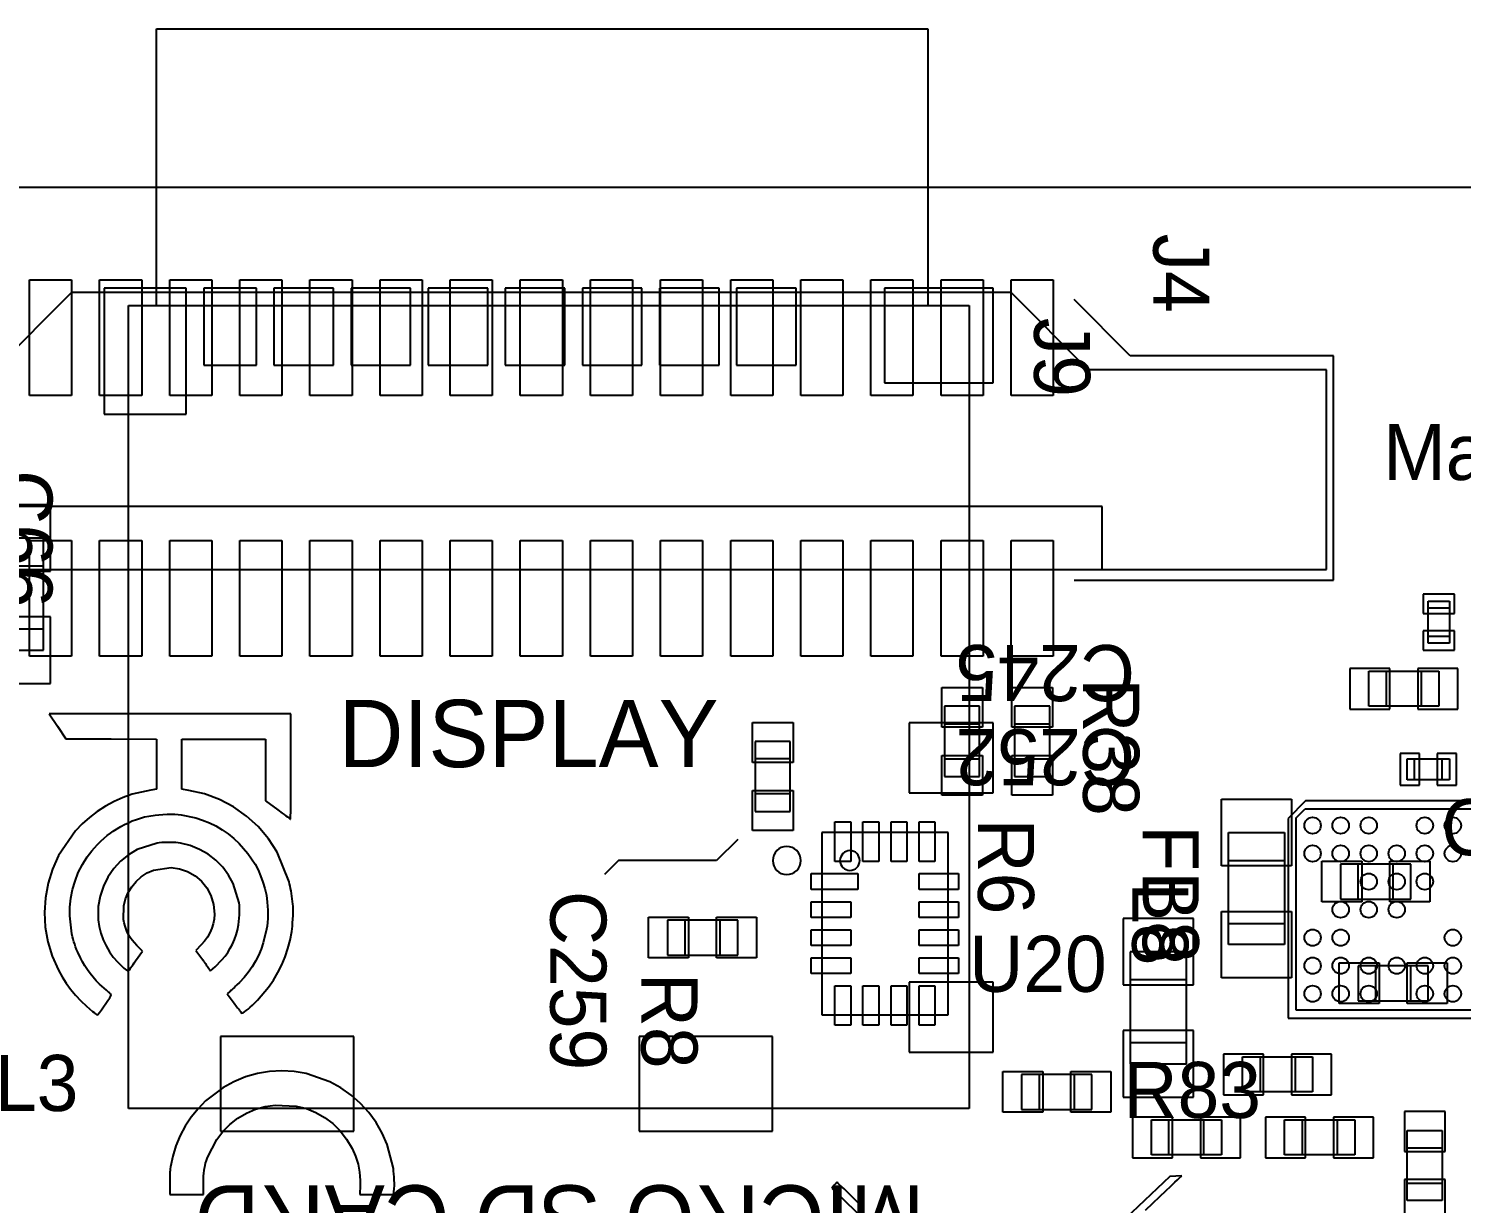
# Model space of a CAD drawing. Extents: x -395 to -66, y -1367 to -1153.
# Drawn here: x -133.49 to -113.05, y -1288.12 to -1271.36 of the extents above; entities that cross this region are included whole.
import ezdxf

# ---------------------------------------------------------------- set-up
doc = ezdxf.new("R2010")
doc.units = 0
for name, color, linetype in [('FAB_3$PI_PROJECTOR$RPI$BOA', 254, 'CONTINUOUS'), ('FAB_3$PI_PROJECTOR$RPI$PA0', 111, 'CONTINUOUS'), ('FAB_3$PI_PROJECTOR$RPI$PAR', 12, 'CONTINUOUS'), ('FAB_3$PI_PROJECTOR$RPI$PI0', 1, 'CONTINUOUS'), ('FAB_3$PI_PROJECTOR$RPI$PIN', 5, 'CONTINUOUS'), ('FAB_3$PI_PROJECTOR$RPI$SI0', 85, 'CONTINUOUS'), ('FAB_3$PI_PROJECTOR$RPI$SIL', 85, 'CONTINUOUS')]:
    doc.layers.add(name, color=color, linetype=linetype)

msp = doc.modelspace()

# ---------------------------------------------------------------- linework, layer by layer
at = {"layer": 'FAB_3$PI_PROJECTOR$RPI$BOA'}
msp.add_line((-101.176, -1273.63), (-151.176, -1273.63), dxfattribs=at)
at = {"layer": 'FAB_3$PI_PROJECTOR$RPI$PA0'}
for p, q in [((-132.876, -1275.13), (-134.026, -1276.28)), ((-119.476, -1275.13), (-132.876, -1275.13)), ((-118.376, -1276.23), (-119.476, -1275.13)), ((-114.976, -1276.23), (-118.376, -1276.23)), ((-114.976, -1279.08), (-114.976, -1276.23)), ((-118.176, -1278.18), (-134.176, -1278.18)), ((-118.176, -1279.08), (-118.176, -1278.18)), ((-137.376, -1279.08), (-114.976, -1279.08)), ((-119.926, -1281.03), (-120.426, -1281.03)), ((-120.426, -1281.03), (-120.426, -1282.03)), ((-119.926, -1282.03), (-119.926, -1281.03)), ((-118.926, -1281.03), (-119.426, -1281.03)), ((-119.426, -1281.03), (-119.426, -1282.03)), ((-118.926, -1282.03), (-118.926, -1281.03)), ((-120.426, -1281.28), (-119.926, -1281.28)), ((-119.426, -1281.28), (-118.926, -1281.28)), ((-122.626, -1281.53), (-123.126, -1281.53)), ((-123.126, -1281.53), (-123.126, -1282.53)), ((-122.626, -1282.53), (-122.626, -1281.53)), ((-122.626, -1281.78), (-123.126, -1281.78)), ((-120.426, -1281.78), (-119.926, -1281.78)), ((-119.426, -1281.78), (-118.926, -1281.78)), ((-120.426, -1282.03), (-119.926, -1282.03)), ((-119.426, -1282.03), (-118.926, -1282.03)), ((-122.626, -1282.28), (-123.126, -1282.28)), ((-123.126, -1282.53), (-122.626, -1282.53)), ((-120.376, -1282.83), (-122.176, -1282.83)), ((-122.176, -1282.83), (-122.176, -1285.43)), ((-120.376, -1285.43), (-120.376, -1282.83)), ((-116.376, -1284.43), (-116.376, -1282.83)), ((-116.376, -1282.83), (-115.576, -1282.83)), ((-115.576, -1282.83), (-115.576, -1284.43)), ((-116.376, -1283.23), (-115.576, -1283.23)), ((-113.776, -1283.28), (-114.776, -1283.28)), ((-114.776, -1283.28), (-114.776, -1283.78)), ((-114.526, -1283.78), (-114.526, -1283.28)), ((-114.026, -1283.78), (-114.026, -1283.28)), ((-113.776, -1283.78), (-113.776, -1283.28)), ((-114.776, -1283.78), (-113.776, -1283.78)), ((-124.376, -1284.08), (-124.376, -1284.58)), ((-123.376, -1284.08), (-124.376, -1284.08)), ((-124.126, -1284.58), (-124.126, -1284.08)), ((-123.626, -1284.58), (-123.626, -1284.08)), ((-123.376, -1284.58), (-123.376, -1284.08)), ((-116.376, -1284.13), (-115.576, -1284.13)), ((-115.576, -1284.43), (-116.376, -1284.43)), ((-124.376, -1284.58), (-123.376, -1284.58)), ((-113.526, -1284.73), (-114.526, -1284.73)), ((-114.526, -1284.73), (-114.526, -1285.23)), ((-114.276, -1285.23), (-114.276, -1284.73)), ((-113.776, -1285.23), (-113.776, -1284.73)), ((-113.526, -1285.23), (-113.526, -1284.73)), ((-114.526, -1285.23), (-113.526, -1285.23)), ((-122.176, -1285.43), (-120.376, -1285.43)), ((-118.326, -1286.28), (-119.326, -1286.28)), ((-119.326, -1286.28), (-119.326, -1286.78)), ((-119.076, -1286.28), (-119.076, -1286.78)), ((-118.576, -1286.28), (-118.576, -1286.78)), ((-118.326, -1286.78), (-118.326, -1286.28)), ((-119.326, -1286.78), (-118.326, -1286.78))]:
    msp.add_line(p, q, dxfattribs=at)
for start, end in [(90, 270), (270, 90)]:
    msp.add_arc((-121.776, -1283.23), 0.141, start, end, dxfattribs=at)
at = {"layer": 'FAB_3$PI_PROJECTOR$RPI$PAR'}
for p, q in [((-131.666, -1275.315), (-131.666, -1271.365)), ((-131.666, -1271.365), (-120.666, -1271.365)), ((-120.666, -1271.365), (-120.666, -1275.315)), ((-132.066, -1275.315), (-120.076, -1275.315)), ((-132.066, -1286.765), (-132.066, -1275.315)), ((-120.076, -1275.315), (-120.076, -1286.765)), ((-133.276, -1278.63), (-134.076, -1278.63)), ((-133.276, -1280.23), (-133.276, -1278.63)), ((-133.276, -1279.03), (-134.076, -1279.03)), ((-113.526, -1280.13), (-113.526, -1279.53)), ((-113.526, -1279.53), (-113.226, -1279.53)), ((-113.226, -1279.53), (-113.226, -1280.13)), ((-113.226, -1279.63), (-113.526, -1279.63)), ((-133.276, -1279.93), (-134.076, -1279.93)), ((-113.526, -1280.03), (-113.226, -1280.03)), ((-113.226, -1280.13), (-113.526, -1280.13)), ((-134.076, -1280.23), (-133.276, -1280.23)), ((-114.376, -1281.03), (-114.376, -1280.53)), ((-114.376, -1280.53), (-113.376, -1280.53)), ((-114.126, -1280.53), (-114.126, -1281.03)), ((-113.626, -1280.53), (-113.626, -1281.03)), ((-113.376, -1280.53), (-113.376, -1281.03)), ((-113.376, -1281.03), (-114.376, -1281.03)), ((-113.826, -1282.08), (-113.826, -1281.78)), ((-113.826, -1281.78), (-113.226, -1281.78)), ((-113.726, -1281.78), (-113.726, -1282.08)), ((-113.326, -1282.08), (-113.326, -1281.78)), ((-113.226, -1281.78), (-113.226, -1282.08)), ((-113.226, -1282.08), (-113.826, -1282.08)), ((-115.411, -1282.621), (-115.284, -1282.495)), ((-115.411, -1285.365), (-115.411, -1282.621)), ((-115.284, -1282.495), (-110.541, -1282.495)), ((-117.776, -1284.53), (-117.776, -1286.13)), ((-116.976, -1284.53), (-117.776, -1284.53)), ((-116.976, -1286.13), (-116.976, -1284.53)), ((-116.976, -1284.93), (-117.776, -1284.93)), ((-110.541, -1285.365), (-115.411, -1285.365)), ((-116.976, -1285.83), (-117.776, -1285.83)), ((-116.176, -1286.53), (-116.176, -1286.03)), ((-116.176, -1286.03), (-115.176, -1286.03)), ((-115.926, -1286.03), (-115.926, -1286.53)), ((-115.426, -1286.03), (-115.426, -1286.53)), ((-115.176, -1286.03), (-115.176, -1286.53)), ((-117.776, -1286.13), (-116.976, -1286.13)), ((-115.176, -1286.53), (-116.176, -1286.53)), ((-120.076, -1286.765), (-132.066, -1286.765)), ((-117.476, -1287.43), (-117.476, -1286.93)), ((-117.476, -1286.93), (-116.476, -1286.93)), ((-117.226, -1287.43), (-117.226, -1286.93)), ((-116.726, -1287.43), (-116.726, -1286.93)), ((-116.476, -1286.93), (-116.476, -1287.43)), ((-115.576, -1287.43), (-115.576, -1286.93)), ((-115.576, -1286.93), (-114.576, -1286.93)), ((-115.326, -1286.93), (-115.326, -1287.43)), ((-114.826, -1286.93), (-114.826, -1287.43)), ((-114.576, -1286.93), (-114.576, -1287.43)), ((-113.826, -1287.08), (-113.326, -1287.08)), ((-113.826, -1288.08), (-113.826, -1287.08)), ((-113.326, -1287.08), (-113.326, -1288.08)), ((-116.476, -1287.43), (-117.476, -1287.43)), ((-114.576, -1287.43), (-115.576, -1287.43)), ((-113.826, -1287.33), (-113.326, -1287.33)), ((-113.826, -1287.83), (-113.326, -1287.83)), ((-113.326, -1288.08), (-113.826, -1288.08))]:
    msp.add_line(p, q, dxfattribs=at)
at = {"layer": 'FAB_3$PI_PROJECTOR$RPI$PI0'}
for p, q in [((-133.476, -1276.595), (-133.476, -1274.945)), ((-133.476, -1274.945), (-132.876, -1274.945)), ((-132.876, -1274.945), (-132.876, -1276.595)), ((-132.476, -1276.595), (-132.476, -1274.945)), ((-132.476, -1274.945), (-131.876, -1274.945)), ((-131.876, -1274.945), (-131.876, -1276.595)), ((-131.476, -1276.595), (-131.476, -1274.945)), ((-131.476, -1274.945), (-130.876, -1274.945)), ((-130.876, -1274.945), (-130.876, -1276.595)), ((-130.476, -1276.595), (-130.476, -1274.945)), ((-130.476, -1274.945), (-129.876, -1274.945)), ((-129.876, -1274.945), (-129.876, -1276.595)), ((-129.476, -1276.595), (-129.476, -1274.945)), ((-129.476, -1274.945), (-128.876, -1274.945)), ((-128.876, -1274.945), (-128.876, -1276.595)), ((-128.476, -1276.595), (-128.476, -1274.945)), ((-128.476, -1274.945), (-127.876, -1274.945)), ((-127.876, -1274.945), (-127.876, -1276.595)), ((-127.476, -1276.595), (-127.476, -1274.945)), ((-127.476, -1274.945), (-126.876, -1274.945)), ((-126.876, -1274.945), (-126.876, -1276.595)), ((-126.476, -1276.595), (-126.476, -1274.945)), ((-126.476, -1274.945), (-125.876, -1274.945)), ((-125.876, -1274.945), (-125.876, -1276.595)), ((-125.476, -1276.595), (-125.476, -1274.945)), ((-125.476, -1274.945), (-124.876, -1274.945)), ((-124.876, -1274.945), (-124.876, -1276.595)), ((-124.476, -1276.595), (-124.476, -1274.945)), ((-124.476, -1274.945), (-123.876, -1274.945)), ((-123.876, -1274.945), (-123.876, -1276.595)), ((-123.476, -1276.595), (-123.476, -1274.945)), ((-123.476, -1274.945), (-122.876, -1274.945)), ((-122.876, -1274.945), (-122.876, -1276.595)), ((-122.476, -1276.595), (-122.476, -1274.945)), ((-122.476, -1274.945), (-121.876, -1274.945)), ((-121.876, -1274.945), (-121.876, -1276.595)), ((-121.476, -1276.595), (-121.476, -1274.945)), ((-121.476, -1274.945), (-120.876, -1274.945)), ((-120.876, -1274.945), (-120.876, -1276.595)), ((-120.476, -1276.595), (-120.476, -1274.945)), ((-120.476, -1274.945), (-119.876, -1274.945)), ((-119.876, -1274.945), (-119.876, -1276.595)), ((-119.476, -1276.595), (-119.476, -1274.945)), ((-119.476, -1274.945), (-118.876, -1274.945)), ((-118.876, -1274.945), (-118.876, -1276.595)), ((-132.876, -1276.595), (-133.476, -1276.595)), ((-131.876, -1276.595), (-132.476, -1276.595)), ((-130.876, -1276.595), (-131.476, -1276.595)), ((-129.876, -1276.595), (-130.476, -1276.595)), ((-128.876, -1276.595), (-129.476, -1276.595)), ((-127.876, -1276.595), (-128.476, -1276.595)), ((-126.876, -1276.595), (-127.476, -1276.595)), ((-125.876, -1276.595), (-126.476, -1276.595)), ((-124.876, -1276.595), (-125.476, -1276.595)), ((-123.876, -1276.595), (-124.476, -1276.595)), ((-122.876, -1276.595), (-123.476, -1276.595)), ((-121.876, -1276.595), (-122.476, -1276.595)), ((-120.876, -1276.595), (-121.476, -1276.595)), ((-119.876, -1276.595), (-120.476, -1276.595)), ((-118.876, -1276.595), (-119.476, -1276.595)), ((-133.476, -1280.315), (-133.476, -1278.665)), ((-133.476, -1278.665), (-132.876, -1278.665)), ((-132.876, -1278.665), (-132.876, -1280.315)), ((-132.476, -1280.315), (-132.476, -1278.665)), ((-132.476, -1278.665), (-131.876, -1278.665)), ((-131.876, -1278.665), (-131.876, -1280.315)), ((-131.476, -1280.315), (-131.476, -1278.665)), ((-131.476, -1278.665), (-130.876, -1278.665)), ((-130.876, -1278.665), (-130.876, -1280.315)), ((-130.476, -1280.315), (-130.476, -1278.665)), ((-130.476, -1278.665), (-129.876, -1278.665)), ((-129.876, -1278.665), (-129.876, -1280.315)), ((-129.476, -1280.315), (-129.476, -1278.665)), ((-129.476, -1278.665), (-128.876, -1278.665)), ((-128.876, -1278.665), (-128.876, -1280.315)), ((-128.476, -1280.315), (-128.476, -1278.665)), ((-128.476, -1278.665), (-127.876, -1278.665)), ((-127.876, -1278.665), (-127.876, -1280.315)), ((-127.476, -1280.315), (-127.476, -1278.665)), ((-127.476, -1278.665), (-126.876, -1278.665)), ((-126.876, -1278.665), (-126.876, -1280.315)), ((-126.476, -1280.315), (-126.476, -1278.665)), ((-126.476, -1278.665), (-125.876, -1278.665)), ((-125.876, -1278.665), (-125.876, -1280.315)), ((-125.476, -1280.315), (-125.476, -1278.665)), ((-125.476, -1278.665), (-124.876, -1278.665)), ((-124.876, -1278.665), (-124.876, -1280.315)), ((-124.476, -1280.315), (-124.476, -1278.665)), ((-124.476, -1278.665), (-123.876, -1278.665)), ((-123.876, -1278.665), (-123.876, -1280.315)), ((-123.476, -1280.315), (-123.476, -1278.665)), ((-123.476, -1278.665), (-122.876, -1278.665)), ((-122.876, -1278.665), (-122.876, -1280.315)), ((-122.476, -1280.315), (-122.476, -1278.665)), ((-122.476, -1278.665), (-121.876, -1278.665)), ((-121.876, -1278.665), (-121.876, -1280.315)), ((-121.476, -1280.315), (-121.476, -1278.665)), ((-121.476, -1278.665), (-120.876, -1278.665)), ((-120.876, -1278.665), (-120.876, -1280.315)), ((-120.476, -1280.315), (-120.476, -1278.665)), ((-120.476, -1278.665), (-119.876, -1278.665)), ((-119.876, -1278.665), (-119.876, -1280.315)), ((-119.476, -1280.315), (-119.476, -1278.665)), ((-119.476, -1278.665), (-118.876, -1278.665)), ((-118.876, -1278.665), (-118.876, -1280.315)), ((-132.876, -1280.315), (-133.476, -1280.315)), ((-131.876, -1280.315), (-132.476, -1280.315)), ((-130.876, -1280.315), (-131.476, -1280.315)), ((-129.876, -1280.315), (-130.476, -1280.315)), ((-128.876, -1280.315), (-129.476, -1280.315)), ((-127.876, -1280.315), (-128.476, -1280.315)), ((-126.876, -1280.315), (-127.476, -1280.315)), ((-125.876, -1280.315), (-126.476, -1280.315)), ((-124.876, -1280.315), (-125.476, -1280.315)), ((-123.876, -1280.315), (-124.476, -1280.315)), ((-122.876, -1280.315), (-123.476, -1280.315)), ((-121.876, -1280.315), (-122.476, -1280.315)), ((-120.876, -1280.315), (-121.476, -1280.315)), ((-119.876, -1280.315), (-120.476, -1280.315)), ((-118.876, -1280.315), (-119.476, -1280.315)), ((-120.466, -1280.76), (-119.886, -1280.76)), ((-120.466, -1281.33), (-120.466, -1280.76)), ((-119.886, -1280.76), (-119.886, -1281.33)), ((-119.466, -1280.76), (-118.886, -1280.76)), ((-119.466, -1281.33), (-119.466, -1280.76)), ((-118.886, -1280.76), (-118.886, -1281.33)), ((-123.166, -1281.26), (-122.586, -1281.26)), ((-123.166, -1281.83), (-123.166, -1281.26)), ((-122.586, -1281.26), (-122.586, -1281.83)), ((-119.886, -1281.33), (-120.466, -1281.33)), ((-118.886, -1281.33), (-119.466, -1281.33)), ((-120.466, -1281.73), (-119.886, -1281.73)), ((-120.466, -1282.3), (-120.466, -1281.73)), ((-119.886, -1281.73), (-119.886, -1282.3)), ((-119.466, -1281.73), (-118.886, -1281.73)), ((-119.466, -1282.3), (-119.466, -1281.73)), ((-118.886, -1281.73), (-118.886, -1282.3)), ((-122.586, -1281.83), (-123.166, -1281.83)), ((-123.166, -1282.23), (-122.586, -1282.23)), ((-123.166, -1282.8), (-123.166, -1282.23)), ((-122.586, -1282.23), (-122.586, -1282.8)), ((-119.886, -1282.3), (-120.466, -1282.3)), ((-118.886, -1282.3), (-119.466, -1282.3)), ((-116.476, -1282.355), (-115.476, -1282.355)), ((-116.476, -1283.305), (-116.476, -1282.355)), ((-115.476, -1282.355), (-115.476, -1283.305)), ((-122.586, -1282.8), (-123.166, -1282.8)), ((-121.989, -1283.243), (-121.989, -1282.68)), ((-121.989, -1282.68), (-121.764, -1282.68)), ((-121.764, -1282.68), (-121.764, -1283.243)), ((-121.589, -1283.243), (-121.589, -1282.68)), ((-121.589, -1282.68), (-121.364, -1282.68)), ((-121.364, -1282.68), (-121.364, -1283.243)), ((-121.189, -1283.243), (-121.189, -1282.68)), ((-121.189, -1282.68), (-120.964, -1282.68)), ((-120.964, -1282.68), (-120.964, -1283.243)), ((-120.789, -1283.243), (-120.789, -1282.68)), ((-120.789, -1282.68), (-120.564, -1282.68)), ((-120.564, -1282.68), (-120.564, -1283.243)), ((-122.326, -1283.642), (-122.326, -1283.417)), ((-122.326, -1283.417), (-121.663, -1283.417)), ((-121.764, -1283.243), (-121.989, -1283.243)), ((-121.663, -1283.417), (-121.663, -1283.642)), ((-121.364, -1283.243), (-121.589, -1283.243)), ((-120.964, -1283.243), (-121.189, -1283.243)), ((-120.564, -1283.243), (-120.789, -1283.243)), ((-120.789, -1283.642), (-120.789, -1283.417)), ((-120.789, -1283.417), (-120.226, -1283.417)), ((-120.226, -1283.417), (-120.226, -1283.642)), ((-115.476, -1283.305), (-116.476, -1283.305)), ((-115.046, -1283.82), (-115.046, -1283.24)), ((-115.046, -1283.24), (-114.476, -1283.24)), ((-114.476, -1283.24), (-114.476, -1283.82)), ((-114.076, -1283.82), (-114.076, -1283.24)), ((-114.076, -1283.24), (-113.506, -1283.24)), ((-113.506, -1283.24), (-113.506, -1283.82)), ((-121.663, -1283.642), (-122.326, -1283.642)), ((-120.226, -1283.642), (-120.789, -1283.642)), ((-122.326, -1284.042), (-122.326, -1283.817)), ((-122.326, -1283.817), (-121.763, -1283.817)), ((-121.763, -1283.817), (-121.763, -1284.042)), ((-120.789, -1284.042), (-120.789, -1283.817)), ((-120.789, -1283.817), (-120.226, -1283.817)), ((-120.226, -1283.817), (-120.226, -1284.042)), ((-114.476, -1283.82), (-115.046, -1283.82)), ((-113.506, -1283.82), (-114.076, -1283.82)), ((-124.646, -1284.62), (-124.646, -1284.04)), ((-124.646, -1284.04), (-124.076, -1284.04)), ((-124.076, -1284.04), (-124.076, -1284.62)), ((-123.676, -1284.62), (-123.676, -1284.04)), ((-123.676, -1284.04), (-123.106, -1284.04)), ((-123.106, -1284.04), (-123.106, -1284.62)), ((-121.763, -1284.042), (-122.326, -1284.042)), ((-120.226, -1284.042), (-120.789, -1284.042)), ((-116.476, -1283.955), (-115.476, -1283.955)), ((-116.476, -1284.905), (-116.476, -1283.955)), ((-115.476, -1283.955), (-115.476, -1284.905)), ((-122.326, -1284.442), (-122.326, -1284.217)), ((-122.326, -1284.217), (-121.763, -1284.217)), ((-121.763, -1284.217), (-121.763, -1284.442)), ((-120.789, -1284.442), (-120.789, -1284.217)), ((-120.789, -1284.217), (-120.226, -1284.217)), ((-120.226, -1284.217), (-120.226, -1284.442)), ((-121.763, -1284.442), (-122.326, -1284.442)), ((-120.226, -1284.442), (-120.789, -1284.442)), ((-124.076, -1284.62), (-124.646, -1284.62)), ((-123.106, -1284.62), (-123.676, -1284.62)), ((-122.326, -1284.842), (-122.326, -1284.617)), ((-122.326, -1284.617), (-121.763, -1284.617)), ((-121.763, -1284.617), (-121.763, -1284.842)), ((-120.789, -1284.842), (-120.789, -1284.617)), ((-120.789, -1284.617), (-120.226, -1284.617)), ((-120.226, -1284.617), (-120.226, -1284.842)), ((-121.763, -1284.842), (-122.326, -1284.842)), ((-120.226, -1284.842), (-120.789, -1284.842)), ((-114.796, -1285.27), (-114.796, -1284.69)), ((-114.796, -1284.69), (-114.226, -1284.69)), ((-114.226, -1284.69), (-114.226, -1285.27)), ((-113.826, -1285.27), (-113.826, -1284.69)), ((-113.826, -1284.69), (-113.256, -1284.69)), ((-113.256, -1284.69), (-113.256, -1285.27)), ((-121.989, -1285.58), (-121.989, -1285.017)), ((-121.989, -1285.017), (-121.764, -1285.017)), ((-121.764, -1285.017), (-121.764, -1285.58)), ((-121.589, -1285.58), (-121.589, -1285.017)), ((-121.589, -1285.017), (-121.364, -1285.017)), ((-121.364, -1285.017), (-121.364, -1285.58)), ((-121.189, -1285.58), (-121.189, -1285.017)), ((-121.189, -1285.017), (-120.964, -1285.017)), ((-120.964, -1285.017), (-120.964, -1285.58)), ((-120.789, -1285.58), (-120.789, -1285.017)), ((-120.789, -1285.017), (-120.564, -1285.017)), ((-120.564, -1285.017), (-120.564, -1285.58)), ((-115.476, -1284.905), (-116.476, -1284.905)), ((-114.226, -1285.27), (-114.796, -1285.27)), ((-113.256, -1285.27), (-113.826, -1285.27)), ((-121.764, -1285.58), (-121.989, -1285.58)), ((-121.364, -1285.58), (-121.589, -1285.58)), ((-120.964, -1285.58), (-121.189, -1285.58)), ((-120.564, -1285.58), (-120.789, -1285.58)), ((-119.596, -1286.82), (-119.596, -1286.24)), ((-119.596, -1286.24), (-119.026, -1286.24)), ((-119.026, -1286.24), (-119.026, -1286.82)), ((-118.626, -1286.82), (-118.626, -1286.24)), ((-118.626, -1286.24), (-118.056, -1286.24)), ((-118.056, -1286.24), (-118.056, -1286.82)), ((-119.026, -1286.82), (-119.596, -1286.82)), ((-118.056, -1286.82), (-118.626, -1286.82))]:
    msp.add_line(p, q, dxfattribs=at)
at = {"layer": 'FAB_3$PI_PROJECTOR$RPI$PIN'}
for p, q in [((-132.411, -1275.065), (-132.411, -1276.865)), ((-131.241, -1275.065), (-132.411, -1275.065)), ((-131.241, -1276.865), (-131.241, -1275.065)), ((-130.991, -1275.065), (-130.991, -1276.165)), ((-130.241, -1275.065), (-130.991, -1275.065)), ((-130.241, -1276.165), (-130.241, -1275.065)), ((-129.991, -1275.065), (-129.991, -1276.165)), ((-129.141, -1275.065), (-129.991, -1275.065)), ((-129.141, -1276.165), (-129.141, -1275.065)), ((-128.891, -1275.065), (-128.891, -1276.165)), ((-128.041, -1275.065), (-128.891, -1275.065)), ((-128.041, -1276.165), (-128.041, -1275.065)), ((-127.791, -1275.065), (-127.791, -1276.165)), ((-126.941, -1275.065), (-127.791, -1275.065)), ((-126.941, -1276.165), (-126.941, -1275.065)), ((-126.691, -1275.065), (-126.691, -1276.165)), ((-125.841, -1275.065), (-126.691, -1275.065)), ((-125.841, -1276.165), (-125.841, -1275.065)), ((-125.591, -1275.065), (-125.591, -1276.165)), ((-124.741, -1275.065), (-125.591, -1275.065)), ((-124.741, -1276.165), (-124.741, -1275.065)), ((-124.491, -1275.065), (-124.491, -1276.165)), ((-123.641, -1275.065), (-124.491, -1275.065)), ((-123.641, -1276.165), (-123.641, -1275.065)), ((-123.391, -1275.065), (-123.391, -1276.165)), ((-122.541, -1275.065), (-123.391, -1275.065)), ((-122.541, -1276.165), (-122.541, -1275.065)), ((-121.281, -1275.065), (-121.281, -1276.415)), ((-119.731, -1275.065), (-121.281, -1275.065)), ((-119.731, -1276.415), (-119.731, -1275.065)), ((-130.991, -1276.165), (-130.241, -1276.165)), ((-129.991, -1276.165), (-129.141, -1276.165)), ((-128.891, -1276.165), (-128.041, -1276.165)), ((-127.791, -1276.165), (-126.941, -1276.165)), ((-126.691, -1276.165), (-125.841, -1276.165)), ((-125.591, -1276.165), (-124.741, -1276.165)), ((-124.491, -1276.165), (-123.641, -1276.165)), ((-123.391, -1276.165), (-122.541, -1276.165)), ((-121.281, -1276.415), (-119.731, -1276.415)), ((-132.411, -1276.865), (-131.241, -1276.865)), ((-133.176, -1278.155), (-134.176, -1278.155)), ((-133.176, -1279.105), (-133.176, -1278.155)), ((-134.176, -1279.105), (-133.176, -1279.105)), ((-113.151, -1279.43), (-113.601, -1279.43)), ((-113.601, -1279.43), (-113.601, -1279.705)), ((-113.151, -1279.705), (-113.151, -1279.43)), ((-133.176, -1279.755), (-134.176, -1279.755)), ((-133.176, -1280.705), (-133.176, -1279.755)), ((-113.601, -1279.705), (-113.151, -1279.705)), ((-113.151, -1279.955), (-113.601, -1279.955)), ((-113.601, -1279.955), (-113.601, -1280.23)), ((-113.151, -1280.23), (-113.151, -1279.955)), ((-113.601, -1280.23), (-113.151, -1280.23)), ((-114.076, -1280.49), (-114.646, -1280.49)), ((-114.646, -1280.49), (-114.646, -1281.07)), ((-114.076, -1281.07), (-114.076, -1280.49)), ((-113.106, -1280.49), (-113.676, -1280.49)), ((-113.676, -1280.49), (-113.676, -1281.07)), ((-113.106, -1281.07), (-113.106, -1280.49)), ((-134.176, -1280.705), (-133.176, -1280.705)), ((-114.646, -1281.07), (-114.076, -1281.07)), ((-113.676, -1281.07), (-113.106, -1281.07)), ((-120.931, -1281.265), (-120.931, -1282.265)), ((-119.731, -1281.265), (-120.931, -1281.265)), ((-119.731, -1282.265), (-119.731, -1281.265)), ((-113.926, -1281.705), (-113.926, -1282.155)), ((-113.651, -1281.705), (-113.926, -1281.705)), ((-113.651, -1282.155), (-113.651, -1281.705)), ((-113.126, -1281.705), (-113.401, -1281.705)), ((-113.401, -1281.705), (-113.401, -1282.155)), ((-113.126, -1282.155), (-113.126, -1281.705)), ((-113.926, -1282.155), (-113.651, -1282.155)), ((-113.401, -1282.155), (-113.126, -1282.155)), ((-120.931, -1282.265), (-119.731, -1282.265)), ((-116.876, -1284.055), (-117.876, -1284.055)), ((-117.876, -1284.055), (-117.876, -1285.005)), ((-116.876, -1285.005), (-116.876, -1284.055)), ((-120.931, -1284.965), (-120.931, -1285.965)), ((-119.731, -1284.965), (-120.931, -1284.965)), ((-119.731, -1285.965), (-119.731, -1284.965)), ((-117.876, -1285.005), (-116.876, -1285.005)), ((-116.876, -1285.655), (-117.876, -1285.655)), ((-117.876, -1285.655), (-117.876, -1286.605)), ((-116.876, -1286.605), (-116.876, -1285.655)), ((-130.751, -1285.74), (-130.751, -1287.09)), ((-128.851, -1285.74), (-130.751, -1285.74)), ((-128.851, -1287.09), (-128.851, -1285.74)), ((-124.781, -1285.74), (-124.781, -1287.09)), ((-122.881, -1285.74), (-124.781, -1285.74)), ((-122.881, -1287.09), (-122.881, -1285.74)), ((-120.931, -1285.965), (-119.731, -1285.965)), ((-115.876, -1285.99), (-116.446, -1285.99)), ((-116.446, -1285.99), (-116.446, -1286.57)), ((-115.876, -1286.57), (-115.876, -1285.99)), ((-114.906, -1285.99), (-115.476, -1285.99)), ((-115.476, -1285.99), (-115.476, -1286.57)), ((-114.906, -1286.57), (-114.906, -1285.99)), ((-117.876, -1286.605), (-116.876, -1286.605)), ((-116.446, -1286.57), (-115.876, -1286.57)), ((-115.476, -1286.57), (-114.906, -1286.57)), ((-117.746, -1286.89), (-117.746, -1287.47)), ((-117.176, -1286.89), (-117.746, -1286.89)), ((-117.176, -1287.47), (-117.176, -1286.89)), ((-116.776, -1286.89), (-116.776, -1287.47)), ((-116.206, -1286.89), (-116.776, -1286.89)), ((-116.206, -1287.47), (-116.206, -1286.89)), ((-115.276, -1286.89), (-115.846, -1286.89)), ((-115.846, -1286.89), (-115.846, -1287.47)), ((-115.276, -1287.47), (-115.276, -1286.89)), ((-114.306, -1286.89), (-114.876, -1286.89)), ((-114.876, -1286.89), (-114.876, -1287.47)), ((-114.306, -1287.47), (-114.306, -1286.89)), ((-113.286, -1286.81), (-113.866, -1286.81)), ((-113.866, -1286.81), (-113.866, -1287.38)), ((-113.286, -1287.38), (-113.286, -1286.81)), ((-130.751, -1287.09), (-128.851, -1287.09)), ((-124.781, -1287.09), (-122.881, -1287.09)), ((-117.746, -1287.47), (-117.176, -1287.47)), ((-116.776, -1287.47), (-116.206, -1287.47)), ((-115.846, -1287.47), (-115.276, -1287.47)), ((-114.876, -1287.47), (-114.306, -1287.47)), ((-113.866, -1287.38), (-113.286, -1287.38)), ((-113.286, -1287.78), (-113.866, -1287.78)), ((-113.866, -1287.78), (-113.866, -1288.35)), ((-113.286, -1288.35), (-113.286, -1287.78))]:
    msp.add_line(p, q, dxfattribs=at)
for centre in [(-115.176, -1282.73), (-114.776, -1282.73), (-114.376, -1282.73), (-113.576, -1282.73), (-113.176, -1282.73), (-115.176, -1283.13), (-114.776, -1283.13), (-114.376, -1283.13), (-113.976, -1283.13), (-113.576, -1283.13), (-113.176, -1283.13), (-114.376, -1283.53), (-113.976, -1283.53), (-113.576, -1283.53), (-114.776, -1283.93), (-114.376, -1283.93), (-113.976, -1283.93), (-115.176, -1284.33), (-114.776, -1284.33), (-113.176, -1284.33), (-115.176, -1284.73), (-114.776, -1284.73), (-114.376, -1284.73), (-113.976, -1284.73), (-113.576, -1284.73), (-113.176, -1284.73), (-115.176, -1285.13), (-114.776, -1285.13), (-114.376, -1285.13), (-113.576, -1285.13), (-113.176, -1285.13)]:
    msp.add_circle(centre, 0.117, dxfattribs=at)
at = {"layer": 'FAB_3$PI_PROJECTOR$RPI$SI0'}
for p, q in [((-117.776, -1276.03), (-118.576, -1275.23)), ((-114.876, -1276.03), (-117.776, -1276.03)), ((-114.876, -1279.23), (-114.876, -1276.03)), ((-118.576, -1279.23), (-114.876, -1279.23)), ((-129.749, -1281.138), (-133.197, -1281.138)), ((-133.197, -1281.138), (-133.076, -1281.315)), ((-129.749, -1282.024), (-129.749, -1281.138)), ((-133.076, -1281.315), (-132.956, -1281.493)), ((-132.956, -1281.493), (-132.311, -1281.496)), ((-132.311, -1281.496), (-131.666, -1281.498)), ((-131.666, -1281.498), (-131.666, -1282.214)), ((-131.306, -1282.214), (-131.306, -1281.498)), ((-131.306, -1281.498), (-130.109, -1281.498)), ((-130.109, -1281.498), (-130.109, -1282.378)), ((-131.666, -1282.214), (-131.747, -1282.225)), ((-131.206, -1282.229), (-131.306, -1282.214)), ((-129.75, -1282.151), (-129.749, -1282.024)), ((-129.75, -1282.267), (-129.75, -1282.151)), ((-132.268, -1282.388), (-132.391, -1282.455)), ((-132.14, -1282.331), (-132.268, -1282.388)), ((-132.01, -1282.284), (-132.14, -1282.331)), ((-131.747, -1282.225), (-132.01, -1282.284)), ((-130.981, -1282.28), (-131.206, -1282.229)), ((-130.768, -1282.36), (-130.981, -1282.28)), ((-130.567, -1282.465), (-130.768, -1282.36)), ((-130.109, -1282.378), (-129.934, -1282.509)), ((-129.751, -1282.463), (-129.75, -1282.372)), ((-129.75, -1282.372), (-129.75, -1282.267)), ((-132.621, -1282.615), (-132.725, -1282.707)), ((-132.51, -1282.531), (-132.621, -1282.615)), ((-132.391, -1282.455), (-132.51, -1282.531)), ((-131.952, -1282.644), (-131.894, -1282.625)), ((-131.894, -1282.625), (-131.835, -1282.609)), ((-131.835, -1282.609), (-131.775, -1282.595)), ((-131.775, -1282.595), (-131.685, -1282.581)), ((-131.685, -1282.581), (-131.631, -1282.576)), ((-131.631, -1282.576), (-131.574, -1282.572)), ((-131.574, -1282.572), (-131.515, -1282.57)), ((-131.515, -1282.57), (-131.458, -1282.569)), ((-131.458, -1282.569), (-131.403, -1282.57)), ((-131.403, -1282.57), (-131.354, -1282.572)), ((-131.354, -1282.572), (-131.312, -1282.577)), ((-131.312, -1282.577), (-131.106, -1282.62)), ((-131.106, -1282.62), (-131.007, -1282.652)), ((-130.383, -1282.595), (-130.567, -1282.465)), ((-130.216, -1282.747), (-130.383, -1282.595)), ((-129.934, -1282.509), (-129.873, -1282.555)), ((-129.873, -1282.555), (-129.845, -1282.575)), ((-129.845, -1282.575), (-129.82, -1282.594)), ((-129.82, -1282.594), (-129.798, -1282.609)), ((-129.798, -1282.609), (-129.78, -1282.622)), ((-129.78, -1282.622), (-129.767, -1282.632)), ((-129.754, -1282.641), (-129.752, -1282.593)), ((-129.752, -1282.593), (-129.751, -1282.538)), ((-129.751, -1282.538), (-129.751, -1282.463)), ((-132.819, -1282.805), (-133.061, -1283.159)), ((-132.725, -1282.707), (-132.819, -1282.805)), ((-132.323, -1282.838), (-132.283, -1282.809)), ((-132.283, -1282.809), (-132.176, -1282.745)), ((-132.176, -1282.745), (-132.122, -1282.716)), ((-132.122, -1282.716), (-132.066, -1282.69)), ((-132.066, -1282.69), (-132.01, -1282.666)), ((-132.01, -1282.666), (-131.952, -1282.644)), ((-131.007, -1282.652), (-130.911, -1282.691)), ((-130.911, -1282.691), (-130.818, -1282.737)), ((-130.818, -1282.737), (-130.728, -1282.79)), ((-130.728, -1282.79), (-130.643, -1282.849)), ((-130.07, -1282.919), (-130.216, -1282.747)), ((-129.767, -1282.632), (-129.758, -1282.638)), ((-129.758, -1282.638), (-129.754, -1282.641)), ((-132.548, -1283.047), (-132.505, -1283.001)), ((-132.505, -1283.001), (-132.459, -1282.956)), ((-132.459, -1282.956), (-132.413, -1282.913)), ((-132.413, -1282.913), (-132.367, -1282.873)), ((-132.367, -1282.873), (-132.323, -1282.838)), ((-131.656, -1282.982), (-131.939, -1283.075)), ((-131.626, -1282.978), (-131.656, -1282.982)), ((-131.59, -1282.975), (-131.626, -1282.978)), ((-131.551, -1282.972), (-131.59, -1282.975)), ((-131.509, -1282.971), (-131.551, -1282.972)), ((-131.468, -1282.971), (-131.509, -1282.971)), ((-131.427, -1282.972), (-131.468, -1282.971)), ((-131.388, -1282.974), (-131.427, -1282.972)), ((-131.324, -1282.982), (-131.388, -1282.974)), ((-131.183, -1283.017), (-131.324, -1282.982)), ((-131.05, -1283.071), (-131.183, -1283.017)), ((-130.643, -1282.849), (-130.562, -1282.914)), ((-130.562, -1282.914), (-130.485, -1282.986)), ((-130.485, -1282.986), (-130.362, -1283.128)), ((-129.945, -1283.109), (-130.07, -1282.919)), ((-123.376, -1282.93), (-123.676, -1283.23)), ((-133.061, -1283.159), (-133.148, -1283.353)), ((-132.722, -1283.288), (-132.653, -1283.177)), ((-132.653, -1283.177), (-132.589, -1283.093)), ((-132.589, -1283.093), (-132.548, -1283.047)), ((-132.065, -1283.149), (-132.177, -1283.24)), ((-131.939, -1283.075), (-132.065, -1283.149)), ((-130.928, -1283.141), (-131.05, -1283.071)), ((-130.818, -1283.226), (-130.928, -1283.141)), ((-130.721, -1283.326), (-130.818, -1283.226)), ((-130.362, -1283.128), (-130.308, -1283.204)), ((-130.308, -1283.204), (-130.26, -1283.283)), ((-129.773, -1283.535), (-129.945, -1283.109)), ((-125.076, -1283.23), (-125.276, -1283.43)), ((-123.676, -1283.23), (-125.076, -1283.23)), ((-133.148, -1283.353), (-133.21, -1283.554)), ((-132.827, -1283.522), (-132.78, -1283.403)), ((-132.78, -1283.403), (-132.722, -1283.288)), ((-132.276, -1283.346), (-132.358, -1283.465)), ((-132.177, -1283.24), (-132.276, -1283.346)), ((-131.882, -1283.461), (-131.798, -1283.407)), ((-131.798, -1283.407), (-131.706, -1283.366)), ((-131.706, -1283.366), (-131.456, -1283.33)), ((-131.456, -1283.33), (-131.335, -1283.348)), ((-131.335, -1283.348), (-131.221, -1283.387)), ((-131.221, -1283.387), (-131.116, -1283.447)), ((-130.638, -1283.437), (-130.721, -1283.326)), ((-130.57, -1283.56), (-130.638, -1283.437)), ((-130.26, -1283.283), (-130.217, -1283.364)), ((-130.217, -1283.364), (-130.18, -1283.449)), ((-133.21, -1283.554), (-133.249, -1283.761)), ((-132.887, -1283.768), (-132.863, -1283.644)), ((-132.863, -1283.644), (-132.827, -1283.522)), ((-132.423, -1283.596), (-132.47, -1283.736)), ((-132.358, -1283.465), (-132.423, -1283.596)), ((-132.071, -1283.687), (-132.019, -1283.603)), ((-132.019, -1283.603), (-131.956, -1283.527)), ((-131.956, -1283.527), (-131.882, -1283.461)), ((-131.116, -1283.447), (-131.024, -1283.526)), ((-131.024, -1283.526), (-130.947, -1283.621)), ((-130.947, -1283.621), (-130.888, -1283.731)), ((-130.487, -1283.833), (-130.57, -1283.56)), ((-130.18, -1283.449), (-130.147, -1283.538)), ((-130.147, -1283.538), (-130.12, -1283.629)), ((-130.12, -1283.629), (-130.098, -1283.724)), ((-129.766, -1283.563), (-129.773, -1283.535)), ((-129.759, -1283.594), (-129.766, -1283.563)), ((-129.752, -1283.628), (-129.759, -1283.594)), ((-129.746, -1283.664), (-129.752, -1283.628)), ((-133.249, -1283.761), (-133.263, -1283.971)), ((-132.901, -1283.894), (-132.887, -1283.768)), ((-132.47, -1283.736), (-132.496, -1283.885)), ((-132.133, -1283.874), (-132.109, -1283.778)), ((-132.109, -1283.778), (-132.071, -1283.687)), ((-130.888, -1283.731), (-130.851, -1283.855)), ((-130.483, -1283.869), (-130.487, -1283.833)), ((-130.098, -1283.724), (-130.085, -1283.823)), ((-130.085, -1283.823), (-130.081, -1283.879)), ((-129.739, -1283.701), (-129.746, -1283.664)), ((-129.733, -1283.739), (-129.739, -1283.701)), ((-129.728, -1283.777), (-129.733, -1283.739)), ((-129.719, -1283.851), (-129.728, -1283.777)), ((-129.717, -1283.879), (-129.719, -1283.851)), ((-133.263, -1283.971), (-133.252, -1284.181)), ((-132.903, -1284.021), (-132.901, -1283.894)), ((-132.872, -1284.276), (-132.903, -1284.021)), ((-132.496, -1283.885), (-132.496, -1284.077)), ((-132.135, -1284.071), (-132.133, -1283.874)), ((-130.851, -1283.855), (-130.838, -1283.996)), ((-130.838, -1283.996), (-130.843, -1284.064)), ((-130.489, -1284.102), (-130.485, -1284.053)), ((-130.485, -1284.053), (-130.482, -1284.004)), ((-130.481, -1283.91), (-130.483, -1283.869)), ((-130.482, -1284.004), (-130.481, -1283.956)), ((-130.481, -1283.956), (-130.481, -1283.91)), ((-130.081, -1283.879), (-130.079, -1283.939)), ((-130.079, -1283.939), (-130.078, -1283.999)), ((-130.078, -1283.999), (-130.079, -1284.058)), ((-129.721, -1284.066), (-129.718, -1284.013)), ((-129.718, -1284.013), (-129.717, -1283.963)), ((-129.716, -1283.917), (-129.717, -1283.879)), ((-129.717, -1283.963), (-129.716, -1283.917)), ((-133.252, -1284.181), (-133.216, -1284.389)), ((-132.496, -1284.077), (-132.482, -1284.173)), ((-132.482, -1284.173), (-132.458, -1284.267)), ((-132.126, -1284.121), (-132.135, -1284.071)), ((-132.114, -1284.167), (-132.126, -1284.121)), ((-132.1, -1284.21), (-132.114, -1284.167)), ((-132.083, -1284.251), (-132.1, -1284.21)), ((-132.063, -1284.291), (-132.083, -1284.251)), ((-130.903, -1284.26), (-130.938, -1284.321)), ((-130.876, -1284.197), (-130.903, -1284.26)), ((-130.856, -1284.132), (-130.876, -1284.197)), ((-130.843, -1284.064), (-130.856, -1284.132)), ((-130.529, -1284.292), (-130.509, -1284.224)), ((-130.509, -1284.224), (-130.494, -1284.147)), ((-130.494, -1284.147), (-130.489, -1284.102)), ((-130.094, -1284.211), (-130.142, -1284.404)), ((-130.087, -1284.166), (-130.094, -1284.211)), ((-130.082, -1284.114), (-130.087, -1284.166)), ((-130.079, -1284.058), (-130.082, -1284.114)), ((-129.759, -1284.367), (-129.736, -1284.244)), ((-129.736, -1284.244), (-129.727, -1284.167)), ((-129.727, -1284.167), (-129.724, -1284.118)), ((-129.724, -1284.118), (-129.721, -1284.066)), ((-133.216, -1284.389), (-133.154, -1284.593)), ((-132.863, -1284.316), (-132.872, -1284.276)), ((-132.854, -1284.353), (-132.863, -1284.316)), ((-132.843, -1284.39), (-132.854, -1284.353)), ((-132.832, -1284.425), (-132.843, -1284.39)), ((-132.819, -1284.461), (-132.832, -1284.425)), ((-132.805, -1284.497), (-132.819, -1284.461)), ((-132.458, -1284.267), (-132.426, -1284.359)), ((-132.426, -1284.359), (-132.385, -1284.448)), ((-132.385, -1284.448), (-132.337, -1284.531)), ((-132.039, -1284.329), (-132.063, -1284.291)), ((-132.012, -1284.367), (-132.039, -1284.329)), ((-131.944, -1284.442), (-132.012, -1284.367)), ((-131.866, -1284.521), (-131.944, -1284.442)), ((-131.027, -1284.433), (-131.104, -1284.512)), ((-130.979, -1284.379), (-131.027, -1284.433)), ((-130.938, -1284.321), (-130.979, -1284.379)), ((-130.613, -1284.482), (-130.581, -1284.421)), ((-130.581, -1284.421), (-130.553, -1284.358)), ((-130.553, -1284.358), (-130.529, -1284.292)), ((-130.142, -1284.404), (-130.174, -1284.495)), ((-129.79, -1284.487), (-129.759, -1284.367)), ((-133.154, -1284.593), (-133.065, -1284.795)), ((-132.789, -1284.535), (-132.805, -1284.497)), ((-132.751, -1284.616), (-132.789, -1284.535)), ((-132.72, -1284.675), (-132.751, -1284.616)), ((-132.337, -1284.531), (-132.281, -1284.61)), ((-132.281, -1284.61), (-132.217, -1284.682)), ((-131.983, -1284.688), (-131.965, -1284.663)), ((-131.965, -1284.663), (-131.866, -1284.521)), ((-131.104, -1284.512), (-131.034, -1284.609)), ((-131.034, -1284.609), (-131.006, -1284.645)), ((-131.006, -1284.645), (-130.993, -1284.664)), ((-130.993, -1284.664), (-130.98, -1284.682)), ((-130.828, -1284.745), (-130.731, -1284.648)), ((-130.731, -1284.648), (-130.688, -1284.595)), ((-130.688, -1284.595), (-130.648, -1284.54)), ((-130.648, -1284.54), (-130.613, -1284.482)), ((-130.254, -1284.667), (-130.303, -1284.748)), ((-130.211, -1284.583), (-130.254, -1284.667)), ((-130.174, -1284.495), (-130.211, -1284.583)), ((-129.877, -1284.718), (-129.83, -1284.604)), ((-129.83, -1284.604), (-129.79, -1284.487)), ((-133.065, -1284.795), (-133.012, -1284.889)), ((-132.686, -1284.733), (-132.72, -1284.675)), ((-132.649, -1284.789), (-132.686, -1284.733)), ((-132.61, -1284.842), (-132.649, -1284.789)), ((-132.569, -1284.894), (-132.61, -1284.842)), ((-132.217, -1284.682), (-132.173, -1284.724)), ((-132.173, -1284.724), (-132.151, -1284.744)), ((-132.151, -1284.744), (-132.13, -1284.763)), ((-132.13, -1284.763), (-132.111, -1284.779)), ((-132.111, -1284.779), (-132.095, -1284.793)), ((-132.095, -1284.793), (-132.081, -1284.802)), ((-132.081, -1284.802), (-132.072, -1284.808)), ((-132.072, -1284.808), (-132.068, -1284.808)), ((-132.068, -1284.808), (-132.06, -1284.798)), ((-132.06, -1284.798), (-132.052, -1284.787)), ((-132.052, -1284.787), (-132.042, -1284.773)), ((-132.042, -1284.773), (-132.03, -1284.755)), ((-132.03, -1284.755), (-132.016, -1284.735)), ((-132.016, -1284.735), (-132, -1284.712)), ((-132, -1284.712), (-131.983, -1284.688)), ((-130.98, -1284.682), (-130.967, -1284.7)), ((-130.967, -1284.7), (-130.955, -1284.716)), ((-130.955, -1284.716), (-130.945, -1284.731)), ((-130.945, -1284.731), (-130.936, -1284.743)), ((-130.936, -1284.743), (-130.928, -1284.754)), ((-130.928, -1284.754), (-130.894, -1284.802)), ((-130.894, -1284.802), (-130.828, -1284.745)), ((-130.357, -1284.825), (-130.417, -1284.898)), ((-130.303, -1284.748), (-130.357, -1284.825)), ((-129.996, -1284.935), (-129.933, -1284.829)), ((-129.933, -1284.829), (-129.877, -1284.718)), ((-133.012, -1284.889), (-132.954, -1284.98)), ((-132.954, -1284.98), (-132.89, -1285.067)), ((-132.89, -1285.067), (-132.821, -1285.151)), ((-132.525, -1284.944), (-132.569, -1284.894)), ((-132.478, -1284.992), (-132.525, -1284.944)), ((-132.377, -1285.081), (-132.478, -1284.992)), ((-130.587, -1285.069), (-130.6, -1285.081)), ((-130.572, -1285.055), (-130.587, -1285.069)), ((-130.555, -1285.039), (-130.572, -1285.055)), ((-130.537, -1285.022), (-130.555, -1285.039)), ((-130.519, -1285.004), (-130.537, -1285.022)), ((-130.482, -1284.968), (-130.519, -1285.004)), ((-130.417, -1284.898), (-130.482, -1284.968)), ((-130.226, -1285.224), (-130.066, -1285.037)), ((-130.066, -1285.037), (-129.996, -1284.935)), ((-132.821, -1285.151), (-132.745, -1285.231)), ((-132.745, -1285.231), (-132.664, -1285.308)), ((-132.421, -1285.316), (-132.389, -1285.27)), ((-132.389, -1285.27), (-132.359, -1285.226)), ((-132.365, -1285.091), (-132.377, -1285.081)), ((-132.354, -1285.101), (-132.365, -1285.091)), ((-132.359, -1285.226), (-132.333, -1285.188)), ((-132.343, -1285.11), (-132.354, -1285.101)), ((-132.334, -1285.119), (-132.343, -1285.11)), ((-132.326, -1285.127), (-132.334, -1285.119)), ((-132.333, -1285.188), (-132.316, -1285.159)), ((-132.319, -1285.134), (-132.326, -1285.127)), ((-132.314, -1285.139), (-132.319, -1285.134)), ((-132.316, -1285.159), (-132.31, -1285.146)), ((-132.31, -1285.146), (-132.314, -1285.139)), ((-130.62, -1285.098), (-130.657, -1285.129)), ((-130.657, -1285.129), (-130.558, -1285.264)), ((-130.611, -1285.091), (-130.62, -1285.098)), ((-130.6, -1285.081), (-130.611, -1285.091)), ((-130.558, -1285.264), (-130.524, -1285.311)), ((-130.295, -1285.291), (-130.261, -1285.259)), ((-130.261, -1285.259), (-130.226, -1285.224)), ((-132.664, -1285.308), (-132.576, -1285.383)), ((-132.576, -1285.383), (-132.554, -1285.399)), ((-132.554, -1285.399), (-132.544, -1285.407)), ((-132.544, -1285.407), (-132.535, -1285.413)), ((-132.535, -1285.413), (-132.527, -1285.419)), ((-132.527, -1285.419), (-132.52, -1285.424)), ((-132.52, -1285.424), (-132.514, -1285.427)), ((-132.514, -1285.427), (-132.51, -1285.43)), ((-132.51, -1285.43), (-132.508, -1285.43)), ((-132.508, -1285.43), (-132.478, -1285.396)), ((-132.478, -1285.396), (-132.451, -1285.359)), ((-132.451, -1285.359), (-132.421, -1285.316)), ((-130.524, -1285.311), (-130.508, -1285.333)), ((-130.508, -1285.333), (-130.493, -1285.352)), ((-130.493, -1285.352), (-130.48, -1285.37)), ((-130.48, -1285.37), (-130.469, -1285.384)), ((-130.469, -1285.384), (-130.46, -1285.396)), ((-130.46, -1285.396), (-130.454, -1285.403)), ((-130.454, -1285.403), (-130.451, -1285.407)), ((-130.451, -1285.407), (-130.43, -1285.401)), ((-130.43, -1285.401), (-130.411, -1285.388)), ((-130.411, -1285.388), (-130.387, -1285.37)), ((-130.387, -1285.37), (-130.359, -1285.348)), ((-130.359, -1285.348), (-130.328, -1285.321)), ((-130.328, -1285.321), (-130.295, -1285.291)), ((-130.226, -1286.269), (-130.396, -1286.317)), ((-130.053, -1286.24), (-130.226, -1286.269)), ((-129.878, -1286.231), (-130.053, -1286.24)), ((-129.703, -1286.241), (-129.878, -1286.231)), ((-129.529, -1286.27), (-129.703, -1286.241)), ((-129.192, -1286.387), (-129.529, -1286.27)), ((-130.718, -1286.471), (-130.965, -1286.659)), ((-130.56, -1286.385), (-130.718, -1286.471)), ((-130.396, -1286.317), (-130.56, -1286.385)), ((-129.034, -1286.474), (-129.192, -1286.387)), ((-128.888, -1286.577), (-129.034, -1286.474)), ((-130.965, -1286.659), (-131.073, -1286.77)), ((-128.755, -1286.694), (-128.888, -1286.577)), ((-128.636, -1286.824), (-128.755, -1286.694)), ((-131.17, -1286.89), (-131.255, -1287.018)), ((-131.073, -1286.77), (-131.17, -1286.89)), ((-130.617, -1286.994), (-130.504, -1286.906)), ((-130.504, -1286.906), (-130.382, -1286.834)), ((-130.382, -1286.834), (-130.252, -1286.777)), ((-130.252, -1286.777), (-130.116, -1286.738)), ((-130.116, -1286.738), (-129.975, -1286.717)), ((-129.975, -1286.717), (-129.671, -1286.733)), ((-129.671, -1286.733), (-129.528, -1286.769)), ((-129.528, -1286.769), (-129.393, -1286.823)), ((-129.393, -1286.823), (-129.267, -1286.894)), ((-129.267, -1286.894), (-129.15, -1286.982)), ((-128.532, -1286.966), (-128.636, -1286.824)), ((-131.255, -1287.018), (-131.328, -1287.154)), ((-130.806, -1287.209), (-130.718, -1287.095)), ((-130.718, -1287.095), (-130.617, -1286.994)), ((-129.15, -1286.982), (-129.045, -1287.086)), ((-129.045, -1287.086), (-128.953, -1287.204)), ((-128.445, -1287.118), (-128.532, -1286.966)), ((-128.374, -1287.28), (-128.445, -1287.118)), ((-131.388, -1287.297), (-131.434, -1287.445)), ((-131.328, -1287.154), (-131.388, -1287.297)), ((-130.938, -1287.467), (-130.806, -1287.209)), ((-128.953, -1287.204), (-128.875, -1287.337)), ((-128.287, -1287.625), (-128.374, -1287.28)), ((-131.434, -1287.445), (-131.466, -1287.598)), ((-130.964, -1287.546), (-130.952, -1287.508)), ((-130.952, -1287.508), (-130.938, -1287.467)), ((-128.875, -1287.337), (-128.825, -1287.449)), ((-128.825, -1287.449), (-128.806, -1287.505)), ((-128.806, -1287.505), (-128.79, -1287.56)), ((-131.474, -1287.702), (-131.475, -1287.732)), ((-131.475, -1287.732), (-131.475, -1287.762)), ((-131.473, -1287.675), (-131.474, -1287.702)), ((-131.471, -1287.65), (-131.473, -1287.675)), ((-131.47, -1287.629), (-131.471, -1287.65)), ((-131.466, -1287.598), (-131.47, -1287.629)), ((-130.995, -1287.833), (-130.993, -1287.733)), ((-130.993, -1287.733), (-130.99, -1287.691)), ((-130.99, -1287.691), (-130.986, -1287.653)), ((-130.986, -1287.653), (-130.981, -1287.617)), ((-130.981, -1287.617), (-130.973, -1287.582)), ((-130.973, -1287.582), (-130.964, -1287.546)), ((-128.79, -1287.56), (-128.778, -1287.616)), ((-128.778, -1287.616), (-128.769, -1287.674)), ((-128.769, -1287.674), (-128.763, -1287.733)), ((-128.763, -1287.733), (-128.76, -1287.795)), ((-128.283, -1287.661), (-128.287, -1287.625)), ((-128.279, -1287.701), (-128.283, -1287.661)), ((-128.276, -1287.744), (-128.279, -1287.701)), ((-117.211, -1287.735), (-117.935, -1288.422)), ((-117.126, -1287.732), (-117.211, -1287.735)), ((-117.041, -1287.729), (-117.126, -1287.732)), ((-117.083, -1287.766), (-117.041, -1287.729)), ((-131.475, -1287.762), (-131.476, -1287.794)), ((-131.476, -1287.794), (-131.476, -1287.825)), ((-131.476, -1287.825), (-131.476, -1287.994)), ((-130.995, -1287.994), (-130.995, -1287.833)), ((-128.76, -1287.86), (-128.763, -1287.994)), ((-128.76, -1287.795), (-128.76, -1287.86)), ((-128.278, -1287.96), (-128.274, -1287.907)), ((-128.274, -1287.787), (-128.276, -1287.744)), ((-128.273, -1287.83), (-128.274, -1287.787)), ((-128.274, -1287.907), (-128.273, -1287.87)), ((-128.273, -1287.87), (-128.273, -1287.83)), ((-121.999, -1287.861), (-122.034, -1287.902)), ((-122.034, -1287.902), (-121.336, -1288.585)), ((-121.992, -1287.853), (-121.999, -1287.861)), ((-121.986, -1287.847), (-121.992, -1287.853)), ((-121.98, -1287.84), (-121.986, -1287.847)), ((-121.975, -1287.834), (-121.98, -1287.84)), ((-121.97, -1287.829), (-121.975, -1287.834)), ((-121.966, -1287.825), (-121.97, -1287.829)), ((-121.962, -1287.822), (-121.966, -1287.825)), ((-121.958, -1287.819), (-121.962, -1287.822)), ((-121.946, -1287.83), (-121.958, -1287.819)), ((-121.912, -1287.863), (-121.946, -1287.83)), ((-121.858, -1287.915), (-121.912, -1287.863)), ((-121.786, -1287.984), (-121.858, -1287.915)), ((-117.268, -1287.941), (-117.196, -1287.873)), ((-117.196, -1287.873), (-117.139, -1287.819)), ((-117.139, -1287.819), (-117.101, -1287.783)), ((-117.101, -1287.783), (-117.083, -1287.766)), ((-131.476, -1287.994), (-130.995, -1287.994)), ((-128.763, -1287.994), (-128.284, -1287.994)), ((-128.284, -1287.994), (-128.278, -1287.96)), ((-121.699, -1288.068), (-121.786, -1287.984)), ((-121.599, -1288.166), (-121.699, -1288.068)), ((-117.561, -1288.218), (-117.453, -1288.116)), ((-117.453, -1288.116), (-117.354, -1288.023)), ((-117.354, -1288.023), (-117.268, -1287.941))]:
    msp.add_line(p, q, dxfattribs=at)
for start, end in [(90, 270), (270, 90)]:
    msp.add_arc((-122.676, -1283.23), 0.2, start, end, dxfattribs=at)
at = {"layer": 'FAB_3$PI_PROJECTOR$RPI$SIL'}
for p, q in [((-115.276, -1282.38), (-115.526, -1282.63)), ((-110.426, -1282.38), (-115.276, -1282.38)), ((-115.526, -1282.63), (-115.526, -1285.48)), ((-115.526, -1285.48), (-110.426, -1285.48))]:
    msp.add_line(p, q, dxfattribs=at)

# ---------------------------------------------------------------- texts
at = {"layer": 'FAB_3$PI_PROJECTOR$RPI$SI0', "linetype": 'CONTINUOUS'}
for s, p in [('J4', (-117.449, -1274.288)), ('R38', (-118.449, -1280.63)), ('R6', (-119.949, -1282.63)), ('FB8', (-117.599, -1282.727)), ('C259', (-126.049, -1283.663)), ('R8', (-124.749, -1284.83))]:
    msp.add_text(s, height=0.8, rotation=270, dxfattribs=at).set_placement(p)
for s, height, p in [('Made in the UK', 0.8, (-114.169, -1277.803, -20)), ('DISPLAY', 0.96, (-129.07, -1281.898, -20)), ('C246', 0.8, (-113.343, -1283.153)), ('U20', 0.8, (-120.075, -1285.103)), ('L3', 0.8, (-133.969, -1286.803)), ('R83', 0.8, (-117.875, -1286.903))]:
    msp.add_text(s, height=height, dxfattribs=at).set_placement(p)
at = {"layer": 'FAB_3$PI_PROJECTOR$RPI$SIL', "linetype": 'CONTINUOUS'}
for s, height, rotation, p in [('J9', 0.8, 270, (-119.149, -1275.488)), ('C66', 0.8, 270, (-133.949, -1277.663)), ('C245', 0.8, 180, (-117.709, -1280.156)), ('C252', 0.8, 180, (-117.709, -1281.356)), ('L8', 0.8, 270, (-117.749, -1283.537)), ('MICRO SD CARD', 0.96, 180, (-120.707, -1287.862, -20))]:
    msp.add_text(s, height=height, rotation=rotation, dxfattribs=at).set_placement(p)

doc.saveas('drawing.dxf')
